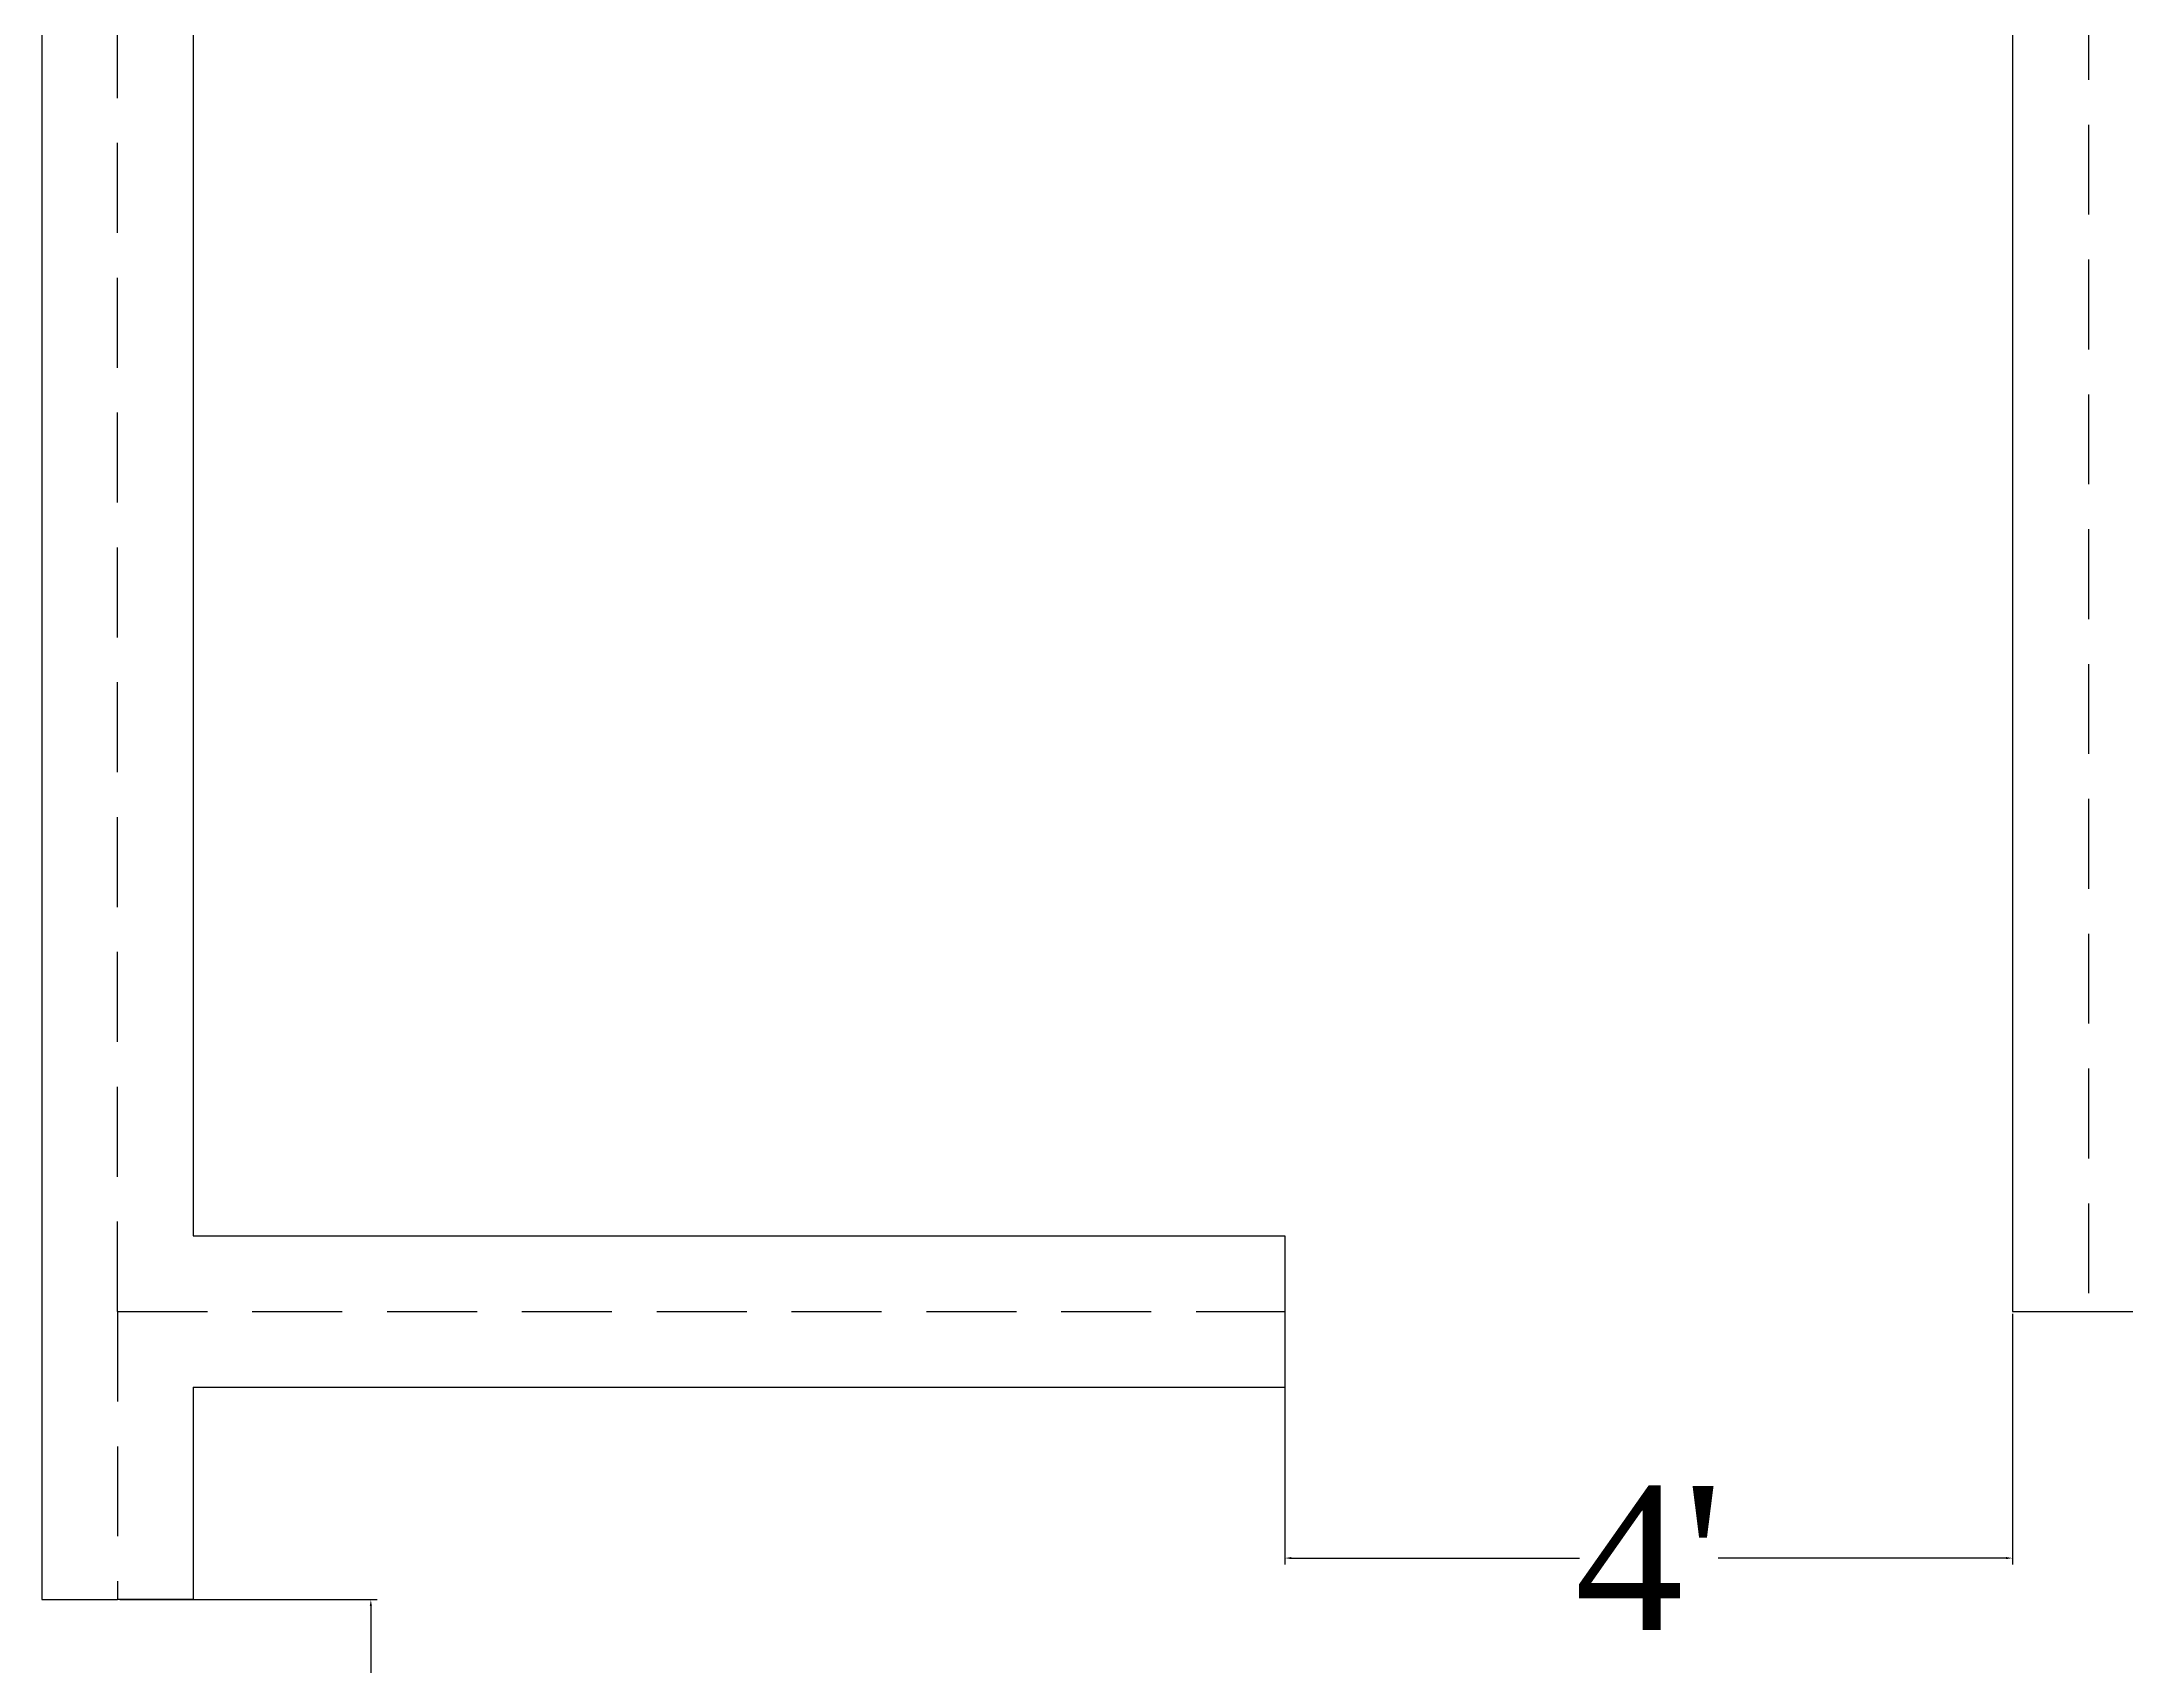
# Model space of a CAD drawing. Header units: inches. Extents: x 440 to 818, y -93 to 250.
# Drawn here: x 539.5 to 597.5, y 150.5 to 195.7 of the extents above; entities that cross this region are included whole.
import ezdxf

# ---------------------------------------------------------------- set-up
doc = ezdxf.new("R2010")
doc.units = ezdxf.units.IN
doc.header["$LTSCALE"] = 5
doc.header["$MEASUREMENT"] = 0
doc.linetypes.add('HIDDENX2', pattern=[0.75, 0.5, -0.25])
doc.layers.add('dot', color=1, linetype='Continuous')
doc.styles.get("Standard").update_dxf_attribs({"font": 'arial.ttf'})
doc.dimstyles.get("Standard").update_dxf_attribs({"dimtxt": 0.18, "dimasz": 0.18, "dimexe": 0.18, "dimexo": 0.0625, "dimgap": 0.09, "dimtad": 0, "dimtih": 1, "dimtoh": 1, "dimdec": 4, "dimzin": 0, "dimdsep": 46, "dimtxsty": 'Standard', "dimcen": 0.09, "dimadec": 0, "dimazin": 0, "dimtfac": 1, "dimtdec": 4, "dimtofl": 0, "dimtmove": 0, "dimatfit": 3, "dimfxl": 1, "dimtolj": 1, "dimtzin": 0, "dimarcsym": 0})

# ---------------------------------------------------------------- blocks, each defined once
blk = doc.blocks.new('*D39')
at = {"color": 0, "lineweight": -2, "transparency": 16777216}
for p, q in [((574.072, 160.339), (574.072, 153.364)), ((594.312, 160.339), (594.312, 153.364)), ((574.252, 153.544), (582.264, 153.544)), ((594.132, 153.544), (586.119, 153.544))]:
    blk.add_line(p, q, dxfattribs=at)
at = {"color": 0, "transparency": 16777216}
for points in [[(574.252, 153.574), (574.252, 153.514), (574.072, 153.544)], [(594.132, 153.574), (594.132, 153.514), (594.312, 153.544)]]:
    blk.add_solid(points, dxfattribs=at)
at = {"layer": 'Defpoints', "color": 0, "transparency": 16777216}
for p in [(574.072, 160.401), (594.312, 160.401), (574.072, 153.544)]:
    blk.add_point(p, dxfattribs=at)
at = {"color": 0, "transparency": 16777216, "insert": (584.192, 153.544), "char_height": 0.18, "attachment_point": 5}
blk.add_mtext("\\A1;{\\fTimes New Roman|b0|i0|c0|p18;\\H22.22222x;4'}", dxfattribs=at)
blk = doc.blocks.new('*D41')
at = {"color": 0, "lineweight": -2, "transparency": 16777216}
for p, q in [((541.666, 152.39), (548.829, 152.39)), ((548.649, 152.21), (548.649, 146.924)), ((548.649, 137.39), (548.649, 142.675)), ((541.666, 137.21), (548.829, 137.21))]:
    blk.add_line(p, q, dxfattribs=at)
at = {"color": 0, "transparency": 16777216}
for points in [[(548.619, 152.21), (548.679, 152.21), (548.649, 152.39)], [(548.619, 137.39), (548.679, 137.39), (548.649, 137.21)]]:
    blk.add_solid(points, dxfattribs=at)
at = {"layer": 'Defpoints', "color": 0, "transparency": 16777216}
for p in [(541.603, 152.39), (548.649, 152.39), (541.603, 137.21)]:
    blk.add_point(p, dxfattribs=at)
at = {"color": 0, "transparency": 16777216, "insert": (548.649, 144.8), "char_height": 0.18, "attachment_point": 5}
blk.add_mtext("\\A1;{\\fTimes New Roman|b0|i0|c0|p18;\\H22.22222x;3'}", dxfattribs=at)

msp = doc.modelspace()

# ---------------------------------------------------------------- linework, layer by layer
for p, q in [((539.49472, 236.30172), (539.49472, 160.40147)), ((543.7114, 236.30172), (543.7114, 162.50981)), ((594.31157, 236.30172), (594.31157, 160.40147)), ((543.7114, 162.50981), (574.0715, 162.50981)), ((574.0715, 162.50981), (574.0715, 158.29312)), ((539.49472, 160.40147), (539.49472, 152.38977)), ((594.31157, 160.40147), (598.52825, 160.40147)), ((543.7114, 158.29312), (574.0715, 158.29312)), ((543.7114, 158.29312), (543.7114, 152.38977)), ((539.49472, 152.38977), (541.60306, 152.38977)), ((543.7114, 152.38977), (541.60306, 152.38977))]:
    msp.add_line(p, q)
at = {"layer": 'dot', "linetype": 'HIDDENX2'}
for p, q in [((541.60306, 160.40147), (541.60306, 238.41006)), ((596.41991, 238.41006), (596.41991, 160.44874)), ((541.60306, 160.40147), (541.60306, 152.38977)), ((541.60306, 160.40147), (574.06945, 160.40147))]:
    msp.add_line(p, q, dxfattribs=at)

# ---------------------------------------------------------------- dimensions: what is measured, and where the dimension line sits
dim = msp.add_linear_dim(base=(574.0715, 153.54434), p1=(594.31157, 160.40147), p2=(574.0715, 160.40147), text="{\\fTimes New Roman|b0|i0|c0|p18;\\H22.22222x;4'}", dimstyle='Standard')
dim.commit()
dim.dimension.update_dxf_attribs({"geometry": '*D39', "text_midpoint": (584.19154, 153.54434), "dimtype": 160})
dim = msp.add_linear_dim(base=(548.64926, 152.38977), p1=(541.60306, 137.20972), p2=(541.60306, 152.38977), angle=90, text="{\\fTimes New Roman|b0|i0|c0|p18;\\H22.22222x;3'}", dimstyle='Standard')
dim.commit()
dim.dimension.update_dxf_attribs({"geometry": '*D41', "text_midpoint": (548.64926, 144.79975), "dimtype": 160})

doc.saveas('drawing.dxf')
